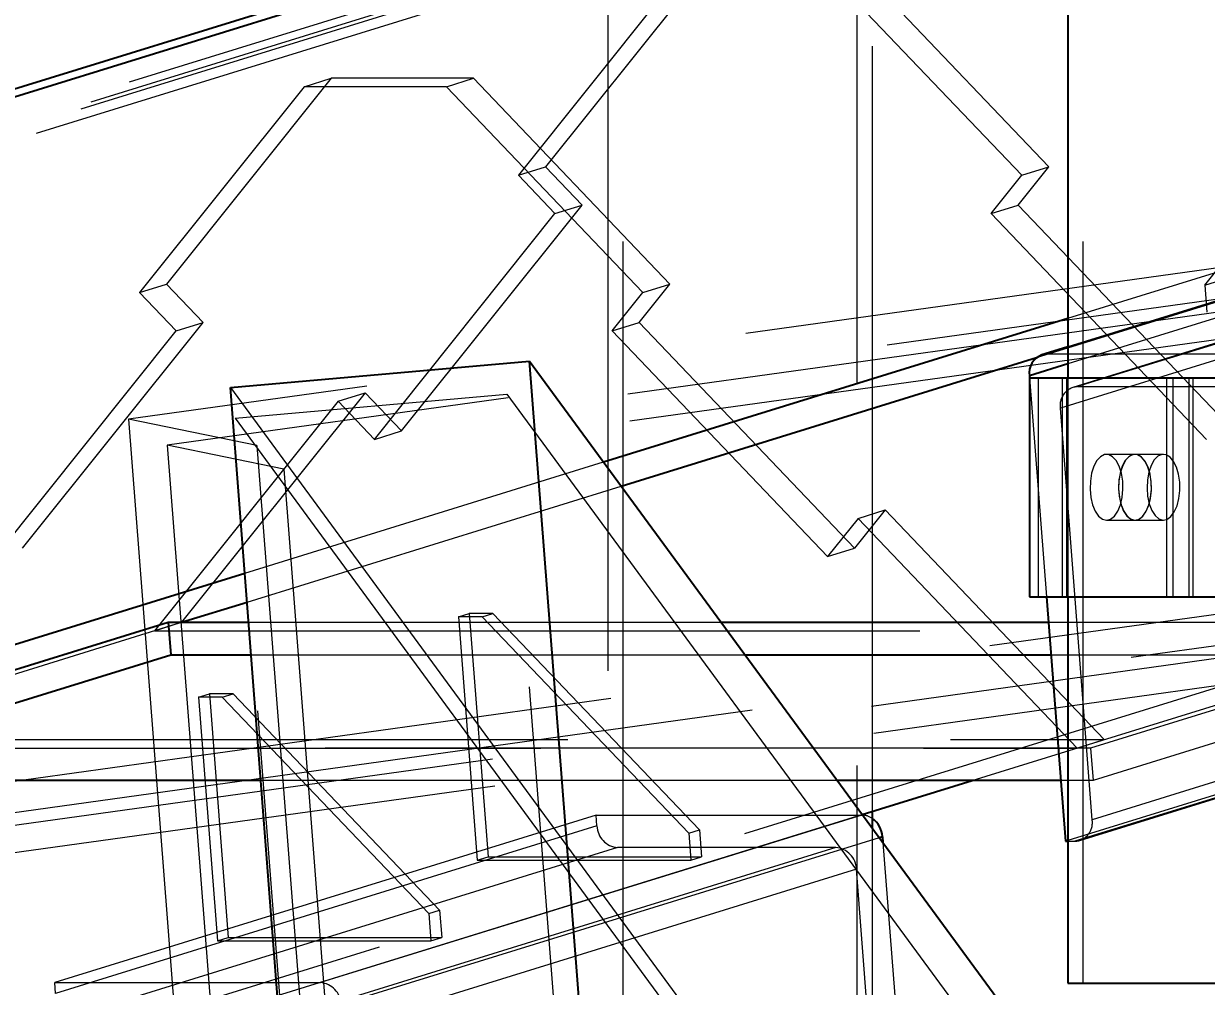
# Model space of a CAD drawing. Header units: millimetres. Extents: x 122 to 2816, y -707 to 556.
# Drawn here: x 676.23 to 678.192, y 302.971 to 304.569 of the extents above; entities that cross this region are included whole.
import ezdxf

# ---------------------------------------------------------------- set-up
doc = ezdxf.new("R2010")
doc.units = ezdxf.units.MM
doc.header["$PDSIZE"] = -1
doc.linetypes.add('HIDDEN', pattern=[1.905, 1.27, -0.635])
doc.layers.add('FORMAT', color=7, linetype='Continuous')
doc.styles.add('SLDTEXTSTYLE7', font='TXT', dxfattribs={"width": 0.75})
doc.dimstyles.new('SLDDIMSTYLE4', dxfattribs={"dimtxt": 1.852083, "dimasz": 1.852083, "dimexe": 0, "dimexo": 0.625, "dimgap": 0.463021, "dimtad": 1, "dimdec": 0, "dimlfac": 110, "dimrnd": 1e-09, "dimzin": 12, "dimtxsty": 'SLDTEXTSTYLE7', "dimsah": 1, "dimcen": 2.5, "dimazin": 3, "dimtfac": 1, "dimtdec": 0, "dimtmove": 0, "dimatfit": 0, "dimfrac": 2, "dimtzin": 12})

# ---------------------------------------------------------------- blocks, each defined once
blk = doc.blocks.new('*D1068')
at = {"layer": 'Defpoints', "color": 0}
for p in [(711.2391, 305.0429), (731.8934, 305.0429), (676.2391, 299.5884)]:
    blk.add_point(p, dxfattribs=at)
at = {"layer": 'FORMAT', "color": 0, "lineweight": -2}
for p, q in [((711.3016, 305.0429), (731.8934, 305.0429)), ((731.8934, 301.4405), (731.8934, 303.1908)), ((676.3016, 299.5884), (731.8934, 299.5884))]:
    blk.add_line(p, q, dxfattribs=at)
at = {"layer": 'FORMAT', "color": 0}
for points in [[(731.5847, 303.1908), (732.2021, 303.1908), (731.8934, 305.0429)], [(731.5847, 301.4405), (732.2021, 301.4405), (731.8934, 299.5884)]]:
    blk.add_solid(points, dxfattribs=at)
at = {"layer": 'FORMAT', "color": 0, "insert": (729.5783, 302.2484), "char_height": 1.85208, "attachment_point": 2, "rotation": 90, "style": 'SLDTEXTSTYLE7'}
blk.add_mtext('\\A1;600', dxfattribs=at)

msp = doc.modelspace()

# ---------------------------------------------------------------- linework, layer by layer
at = {"color": 7, "linetype": 'HIDDEN', "lineweight": 18}
for p, q in [((677.224288, 327.067877), (677.224288, 302.067877)), ((677.613016, 302.067877), (677.613016, 327.067877)), ((677.987759, 327.067877), (677.987759, 302.976968)), ((668.885218, 302.1783), (688.425188, 308.228194)), ((688.536528, 308.228194), (668.996558, 302.1783)), ((688.473315, 308.195384), (668.933345, 302.14549)), ((688.456465, 308.183726), (668.916495, 302.133832)), ((668.972165, 302.133832), (688.512135, 308.183726)), ((670.147718, 300.971311), (689.687689, 307.021205)), ((684.581231, 304.997515), (676.467853, 303.869647)), ((677.638198, 303.261799), (677.638198, 304.901248)), ((677.199107, 304.765298), (677.199107, 302.067877)), ((682.460062, 304.754727), (676.404036, 303.912858)), ((677.323988, 304.659411), (677.051004, 304.317726)), ((677.368908, 304.673319), (677.095923, 304.331634)), ((677.886057, 304.317726), (677.560177, 304.659411)), ((677.930976, 304.331634), (677.605096, 304.673319)), ((682.263825, 304.653963), (676.617034, 303.868984)), ((682.267301, 304.609044), (676.661487, 303.829761)), ((678.18987, 304.135186), (678.476973, 304.494542)), ((676.695115, 304.464702), (676.422131, 304.123017)), ((676.740035, 304.47861), (676.46705, 304.136925)), ((676.695115, 304.464702), (676.740035, 304.47861)), ((676.931304, 304.464702), (676.695115, 304.464702)), ((676.976224, 304.47861), (676.740035, 304.47861)), ((676.931304, 304.464702), (676.976224, 304.47861)), ((677.257184, 304.123017), (676.931304, 304.464702)), ((677.302104, 304.136925), (676.976224, 304.47861)), ((677.051004, 304.317726), (677.095923, 304.331634)), ((677.15651, 304.268109), (677.095923, 304.331634)), ((677.880223, 304.268109), (677.930976, 304.331634)), ((677.886057, 304.317726), (677.930976, 304.331634)), ((677.111591, 304.254201), (677.051004, 304.317726)), ((677.835304, 304.254201), (677.886057, 304.317726)), ((677.910844, 304.014987), (678.827774, 304.298884)), ((678.825864, 304.298884), (677.927474, 304.020728)), ((676.857067, 303.893307), (677.15651, 304.268109)), ((677.111591, 304.254201), (677.15651, 304.268109)), ((677.835304, 304.254201), (677.880223, 304.268109)), ((678.237689, 303.893307), (677.880223, 304.268109)), ((676.812148, 303.879399), (677.111591, 304.254201)), ((678.192769, 303.879399), (677.835304, 304.254201)), ((678.8693, 304.243782), (677.970911, 303.965626)), ((678.862044, 304.240265), (677.978884, 303.966824)), ((678.848564, 304.209045), (677.950174, 303.930889)), ((677.962578, 304.080376), (678.401668, 304.216325)), ((678.401668, 304.168816), (677.962578, 304.032866)), ((676.422131, 304.123017), (676.46705, 304.136925)), ((676.527638, 304.073399), (676.46705, 304.136925)), ((677.251351, 304.073399), (677.302104, 304.136925)), ((677.257184, 304.123017), (677.302104, 304.136925)), ((678.401668, 304.1405), (677.962578, 304.00455)), ((678.18987, 304.135186), (678.207838, 304.140749)), ((678.18987, 304.135186), (678.193347, 304.090267)), ((676.482718, 304.059491), (676.422131, 304.123017)), ((677.206431, 304.059491), (677.257184, 304.123017)), ((676.228195, 303.698598), (676.527638, 304.073399)), ((676.482718, 304.059491), (676.527638, 304.073399)), ((677.206431, 304.059491), (677.251351, 304.073399)), ((677.608816, 303.698598), (677.251351, 304.073399)), ((676.183275, 303.68469), (676.482718, 304.059491)), ((677.563897, 303.68469), (677.206431, 304.059491)), ((678.36836, 304.020728), (677.927474, 304.020728)), ((677.899003, 303.981706), (677.92715, 303.61807)), ((677.913188, 303.981706), (677.913188, 303.61807)), ((677.953293, 303.981706), (677.953293, 303.61807)), ((677.960426, 303.981706), (677.960426, 303.61807)), ((677.962578, 303.981706), (677.962578, 303.61807)), ((678.126429, 303.981706), (678.126429, 303.61807)), ((678.136907, 303.981706), (678.136907, 303.61807)), ((678.163188, 303.981706), (678.163188, 303.61807)), ((678.170496, 303.61807), (678.170496, 303.981706)), ((681.212271, 303.954429), (673.098893, 302.826561)), ((676.79648, 303.956832), (676.491962, 303.575678)), ((676.572958, 303.965159), (677.409113, 302.825899)), ((676.580615, 303.914543), (677.031897, 303.954429)), ((676.75156, 303.942925), (676.79648, 303.956832)), ((676.79648, 303.956832), (676.857067, 303.893307)), ((677.167498, 302.20257), (677.031897, 303.954429)), ((677.031897, 303.954429), (677.859691, 302.826561)), ((677.978884, 303.966824), (678.34104, 303.966824)), ((676.75156, 303.942925), (676.447042, 303.56177)), ((676.75156, 303.942925), (676.812148, 303.879399)), ((676.617034, 303.868984), (676.404036, 303.912858)), ((676.404036, 303.912858), (676.543114, 302.11608)), ((676.716216, 302.162684), (676.580615, 303.914543)), ((676.580615, 303.914543), (677.408409, 302.786676)), ((678.003024, 303.248113), (677.950174, 303.930889)), ((676.812148, 303.879399), (676.857067, 303.893307)), ((676.661487, 303.829761), (676.467853, 303.869647)), ((676.467853, 303.869647), (676.603454, 302.117787)), ((676.617034, 303.868984), (676.756112, 302.072205)), ((678.074062, 303.854434), (678.026825, 303.854434)), ((678.1213, 303.854434), (678.074062, 303.854434)), ((676.596772, 303.6575), (677.192092, 303.841821)), ((676.661487, 303.829761), (676.797088, 302.077901)), ((676.600504, 303.609285), (677.221618, 303.801592)), ((677.659569, 303.762123), (677.608816, 303.698598)), ((677.61465, 303.748215), (677.659569, 303.762123)), ((678.023093, 303.380969), (677.659569, 303.762123)), ((677.61465, 303.748215), (677.563897, 303.68469)), ((677.978174, 303.367061), (677.61465, 303.748215)), ((678.026825, 303.745343), (678.074062, 303.745343)), ((678.074062, 303.745343), (678.1213, 303.745343)), ((679.091102, 303.711642), (673.035076, 302.869773)), ((677.563897, 303.68469), (677.608816, 303.698598)), ((677.804077, 303.313158), (678.89184, 303.649947)), ((678.894864, 303.610878), (673.248073, 302.825899)), ((676.951313, 303.584972), (676.96928, 303.590535)), ((676.951313, 303.584972), (676.982605, 303.180697)), ((676.990677, 303.584972), (676.951313, 303.584972)), ((677.008645, 303.590535), (676.96928, 303.590535)), ((676.96928, 303.590535), (677.000573, 303.18626)), ((676.990677, 303.584972), (677.008645, 303.590535)), ((677.333411, 303.225616), (676.990677, 303.584972)), ((677.351379, 303.231179), (677.008645, 303.590535)), ((678.898341, 303.565959), (673.292527, 302.786676)), ((675.796477, 303.360345), (676.491962, 303.575678)), ((676.447042, 303.56177), (676.491962, 303.575678)), ((676.447042, 303.56177), (678.607047, 303.56177)), ((676.603105, 303.575678), (677.387427, 303.575678)), ((677.930431, 303.575678), (678.674178, 303.575678)), ((677.930431, 303.575678), (678.651966, 303.575678)), ((678.674178, 303.575678), (678.000386, 303.367061)), ((676.607277, 303.521775), (677.426989, 303.521775)), ((677.934603, 303.521775), (678.67835, 303.521775)), ((678.901413, 303.526269), (678.003024, 303.248113)), ((678.67835, 303.521775), (678.004558, 303.313158)), ((676.520086, 303.451457), (676.538053, 303.45702)), ((676.520086, 303.451457), (676.551378, 303.047182)), ((676.55945, 303.451457), (676.520086, 303.451457)), ((676.577418, 303.45702), (676.538053, 303.45702)), ((676.538053, 303.45702), (676.569346, 303.052745)), ((676.55945, 303.451457), (676.577418, 303.45702)), ((676.902184, 303.092101), (676.55945, 303.451457)), ((676.920152, 303.097664), (676.577418, 303.45702)), ((678.000386, 303.367061), (675.795958, 303.367061)), ((675.818169, 303.367061), (677.978174, 303.367061)), ((675.863089, 303.380969), (678.023093, 303.380969)), ((677.978174, 303.367061), (678.023093, 303.380969)), ((678.000386, 303.367061), (678.004558, 303.313158)), ((678.401668, 303.349369), (677.962578, 303.213419)), ((678.401668, 303.344493), (677.974313, 303.212177)), ((677.982287, 303.213376), (678.401668, 303.343224)), ((677.580102, 303.313158), (676.623425, 303.313158)), ((678.004558, 303.313158), (677.950751, 303.313158)), ((677.179843, 303.255799), (676.281453, 302.977643)), ((676.651058, 302.956164), (677.621574, 303.256652)), ((677.620729, 303.255799), (676.722339, 302.977643)), ((677.179843, 303.255799), (677.620729, 303.255799)), ((677.181234, 303.237831), (677.179843, 303.255799)), ((677.181234, 303.237831), (676.282844, 302.959675)), ((677.333411, 303.225616), (677.351379, 303.231179)), ((677.351379, 303.231179), (677.354856, 303.18626)), ((677.638198, 302.067877), (677.638198, 303.234003)), ((677.649766, 303.218242), (676.756612, 302.941707)), ((677.333411, 303.225616), (677.336888, 303.180697)), ((677.65576, 303.210075), (677.714805, 302.447248)), ((677.962578, 303.212177), (677.974313, 303.212177)), ((677.215507, 303.201895), (676.317118, 302.923739)), ((677.577663, 303.201895), (676.679274, 302.923739)), ((677.577663, 303.201895), (677.215507, 303.201895)), ((676.982605, 303.180697), (677.000573, 303.18626)), ((676.982605, 303.180697), (677.336888, 303.180697)), ((677.000573, 303.18626), (677.354856, 303.18626)), ((677.336888, 303.180697), (677.354856, 303.18626)), ((677.611937, 303.16596), (676.713547, 302.887804)), ((677.664786, 302.483184), (677.611937, 303.16596)), ((676.902184, 303.092101), (676.920152, 303.097664)), ((676.902184, 303.092101), (676.905661, 303.047182)), ((676.920152, 303.097664), (676.923629, 303.052745)), ((676.551378, 303.047182), (676.569346, 303.052745)), ((676.569346, 303.052745), (676.923629, 303.052745)), ((676.905661, 303.047182), (676.923629, 303.052745)), ((676.551378, 303.047182), (676.905661, 303.047182)), ((676.282844, 302.959675), (676.281453, 302.977643)), ((676.281453, 302.977643), (676.722339, 302.977643))]:
    msp.add_line(p, q, dxfattribs=at)
at = {"color": 7, "linetype": 'Continuous', "lineweight": 25}
for p, q in [((677.962578, 309.323723), (677.962578, 303.981706)), ((677.962578, 305.001681), (675.033487, 304.094787)), ((677.192092, 303.841821), (677.962578, 304.080376)), ((677.962578, 304.032866), (677.919501, 304.019529)), ((677.221618, 303.801592), (677.910844, 304.014987)), ((676.572958, 303.965159), (677.069367, 304.009034)), ((677.208445, 302.212255), (677.069367, 304.009034)), ((677.069367, 304.009034), (677.905523, 302.869773)), ((677.898748, 303.981706), (677.898748, 303.61807)), ((677.898748, 303.981706), (678.393013, 303.981706)), ((677.898764, 303.984792), (677.899003, 303.981706)), ((676.712036, 302.16838), (676.572958, 303.965159)), ((675.033487, 303.173481), (676.596772, 303.6575)), ((676.491962, 303.575678), (676.600504, 303.609285)), ((677.898748, 303.61807), (678.393013, 303.61807)), ((677.92715, 303.61807), (677.958568, 303.212177)), ((677.962578, 303.61807), (677.962578, 302.976968)), ((675.795958, 303.367061), (676.46975, 303.575678)), ((676.46975, 303.575678), (676.473922, 303.521775)), ((676.46975, 303.575678), (676.603105, 303.575678)), ((676.491962, 303.575678), (676.603105, 303.575678)), ((677.387427, 303.575678), (677.930431, 303.575678)), ((675.80013, 303.313158), (676.473922, 303.521775)), ((676.473922, 303.521775), (676.607277, 303.521775)), ((677.426989, 303.521775), (677.934603, 303.521775)), ((676.623425, 303.313158), (675.80013, 303.313158)), ((677.950751, 303.313158), (677.580102, 303.313158)), ((677.621574, 303.256652), (677.804077, 303.313158)), ((677.638198, 303.234003), (677.638198, 303.261799)), ((677.655002, 303.219863), (677.65576, 303.210075)), ((677.962578, 303.213419), (677.958568, 303.212177)), ((677.958568, 303.212177), (677.962578, 303.212177)), ((677.962578, 302.976968), (678.259109, 302.976968))]:
    msp.add_line(p, q, dxfattribs=at)
at = {"color": 8, "linetype": 'Continuous', "lineweight": 25}
for p, q in [((677.962578, 304.988799), (675.033487, 304.081904)), ((677.962578, 304.00455), (677.898764, 303.984792)), ((677.655002, 303.219863), (677.649766, 303.218242))]:
    msp.add_line(p, q, dxfattribs=at)
at = {"color": 7, "linetype": 'HIDDEN', "lineweight": 18, "flags": 128}
for points in [[(677.927474, 304.020728), (677.921384, 304.020037), (677.919501, 304.019529)], [(678.026825, 303.745343), (678.033607, 303.747056), (678.039963, 303.75209), (678.045494, 303.760126), (678.049852, 303.770661), (678.052762, 303.783033), (678.054043, 303.796463), (678.053614, 303.810109), (678.051502, 303.823113), (678.047839, 303.834657), (678.042855, 303.844017), (678.036864, 303.850603), (678.030243, 303.854004), (678.023406, 303.854004), (678.016785, 303.850603), (678.010794, 303.844017), (678.005811, 303.834657), (678.002147, 303.823113), (678.000035, 303.810109), (677.999606, 303.796463), (678.000887, 303.783033), (678.003797, 303.770661), (678.008155, 303.760126), (678.013686, 303.75209), (678.020042, 303.747056), (678.026825, 303.745343)], [(678.101014, 303.808233), (678.09913, 303.821376), (678.09567, 303.833169), (678.090853, 303.842871), (678.084981, 303.849872), (678.078423, 303.853732), (678.071591, 303.854209), (678.064914, 303.851273), (678.058812, 303.845109), (678.053668, 303.836102), (678.049806, 303.824821), (678.047467, 303.811973), (678.0468, 303.798365), (678.047846, 303.784854), (678.050539, 303.772286), (678.05471, 303.761454), (678.060098, 303.753036), (678.066362, 303.747562), (678.073111, 303.745376), (678.079919, 303.746615), (678.086359, 303.751202), (678.092027, 303.758847), (678.096565, 303.769072), (678.09969, 303.781233), (678.101205, 303.794566), (678.101014, 303.808233)], [(678.074062, 303.745343), (678.080845, 303.747056), (678.087201, 303.75209), (678.092732, 303.760126), (678.097089, 303.770661), (678.1, 303.783033), (678.101281, 303.796463), (678.100852, 303.810109), (678.098739, 303.823113), (678.095076, 303.834657), (678.090093, 303.844017), (678.084102, 303.850603), (678.077481, 303.854004), (678.070644, 303.854004), (678.064023, 303.850603), (678.058032, 303.844017), (678.053048, 303.834657), (678.049385, 303.823113), (678.047273, 303.810109), (678.046843, 303.796463), (678.048124, 303.783033), (678.051035, 303.770661), (678.055393, 303.760126), (678.060924, 303.75209), (678.06728, 303.747056), (678.074062, 303.745343)], [(678.148252, 303.808233), (678.146367, 303.821376), (678.142908, 303.833169), (678.138091, 303.842871), (678.132219, 303.849872), (678.12566, 303.853732), (678.118828, 303.854209), (678.112151, 303.851273), (678.106049, 303.845109), (678.100906, 303.836102), (678.097043, 303.824821), (678.094705, 303.811973), (678.094038, 303.798365), (678.095084, 303.784854), (678.097777, 303.772286), (678.101948, 303.761454), (678.107335, 303.753036), (678.1136, 303.747562), (678.120348, 303.745376), (678.127156, 303.746615), (678.133597, 303.751202), (678.139264, 303.758847), (678.143803, 303.769072), (678.146928, 303.781233), (678.148443, 303.794566), (678.148252, 303.808233)]]:
    msp.add_lwpolyline(points, dxfattribs=at)
at = {"color": 7, "linetype": 'Continuous', "lineweight": 25}
for centre, radius, start, end in [((677.931169, 303.989005), 0.032678, 110.920786, 187.407444), ((677.614643, 303.217213), 0.040446, 3.756238, 54.382204)]:
    msp.add_arc(centre, radius, start, end, dxfattribs=at)
at = {"color": 7, "linetype": 'HIDDEN', "lineweight": 18}
for centre, radius, start, end in [((677.980848, 303.935819), 0.031068, 93.624078, 189.1306), ((677.620347, 303.225036), 0.030765, 54.534013, 89.289448), ((677.97235, 303.243183), 0.031068, 273.624078, 9.1306), ((677.218423, 303.238989), 0.037208, 181.782999, 265.504575), ((677.574747, 303.164802), 0.037208, 1.782999, 85.504575), ((676.719423, 302.940549), 0.037208, 1.782999, 85.504575)]:
    msp.add_arc(centre, radius, start, end, dxfattribs=at)

# ---------------------------------------------------------------- dimensions: what is measured, and where the dimension line sits
at = {"layer": 'FORMAT'}
dim = msp.add_linear_dim(base=(731.893394, 305.042928), p1=(676.239135, 299.588383), p2=(711.239135, 305.042928), angle=90, dimstyle='SLDDIMSTYLE4', dxfattribs=at)
dim.commit()
dim.dimension.update_dxf_attribs({"geometry": '*D1068', "text_midpoint": (731.893394, 302.248414), "dimtype": 160})

doc.saveas('drawing.dxf')
